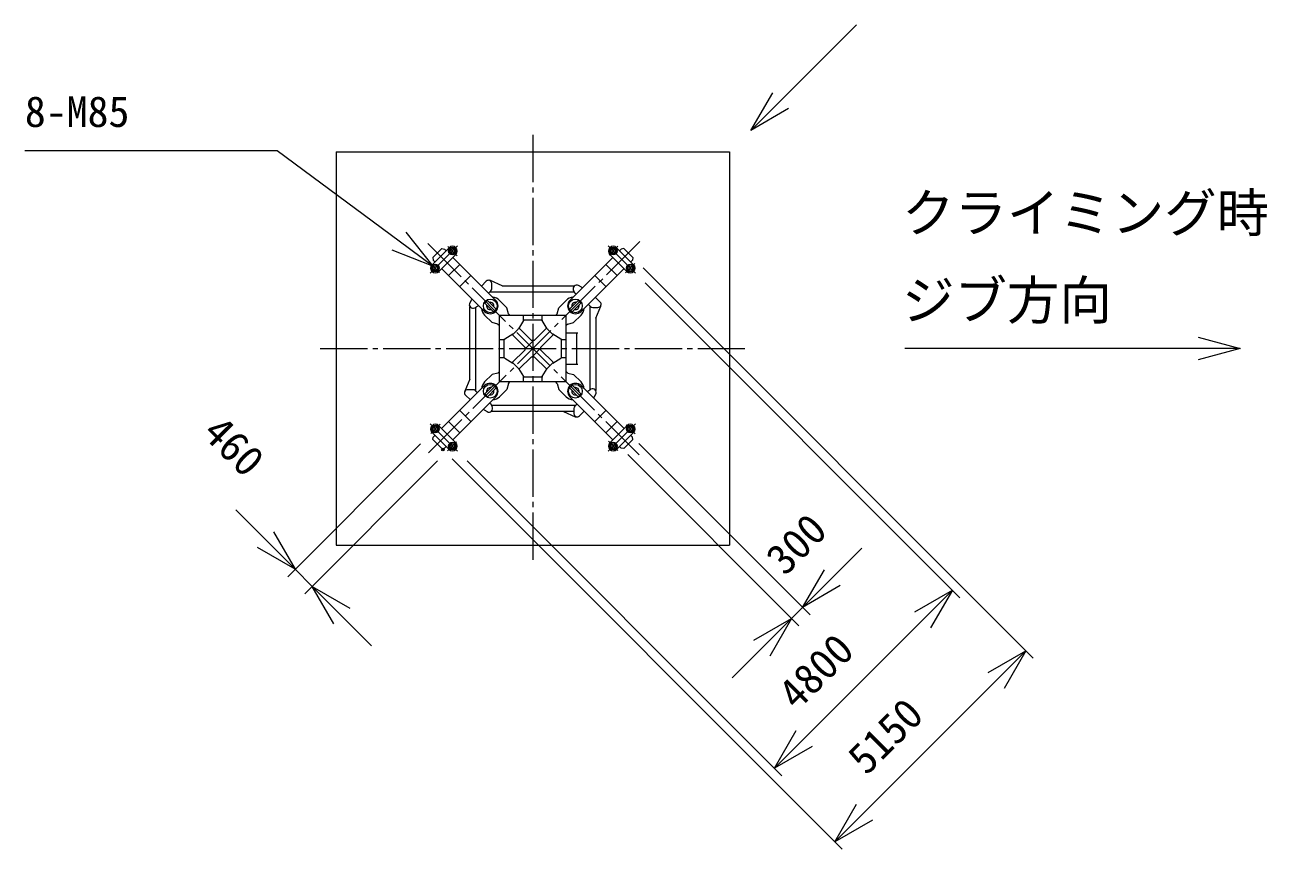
# Model space of a CAD drawing. Units: millimetres, scale not verified. Extents: x -35305 to 35349, y -48327 to 51747.
# Drawn here: x -29251 to -5552, y -44000 to -28281 of the extents above; entities that cross this region are included whole.
import ezdxf
from ezdxf.enums import TextEntityAlignment as Align

# ---------------------------------------------------------------- set-up
doc = ezdxf.new("R2010")
doc.units = ezdxf.units.MM
doc.header["$LTSCALE"] = 100
doc.header["$PDMODE"] = 32
doc.header["$PDSIZE"] = 50
doc.linetypes.add('CHAIN2', pattern=[12, 9, -1, 1, -1])
for name, color, linetype, lineweight in [('0-1_10 常用実線', 3, 'Continuous', 18), ('0-3_12 常用一点鎖線', 3, 'CHAIN2', 18), ('0-4_05 寸法', 7, 'Continuous', 18), ('0-5_20 躯体・土木、外形線', 1, 'Continuous', 18)]:
    doc.layers.add(name, color=color, linetype=linetype, lineweight=lineweight)
doc.styles.add('ＭＳ ゴシック', font='')
doc.styles.get('ＭＳ ゴシック').set_extended_font_data('MS Gothic')

msp = doc.modelspace()

# ---------------------------------------------------------------- linework, layer by layer
at = {"layer": '0-1_10 常用実線'}
for p, q in [((-21484.1, -32855.9), (-21158.8, -32530.6)), ((-21466.4, -32718), (-21296.7, -32548.3)), ((-21356.8, -32983.2), (-21031.5, -32657.9)), ((-21296.7, -32548.3), (-21247.2, -32555.4)), ((-21215.4, -32587.2), (-21247.2, -32555.4)), ((-18090, -32657.9), (-17764.7, -32983.2)), ((-17977.3, -32643.2), (-18044.3, -32661.2)), ((-17962.7, -32530.6), (-17637.4, -32855.9)), ((-17906.1, -32587.2), (-17874.3, -32555.4)), ((-17824.8, -32548.3), (-17874.3, -32555.4)), ((-17824.8, -32548.3), (-17655.1, -32718)), ((-21487.4, -32901.6), (-21438.4, -32852.6)), ((-21469.4, -32968.5), (-21487.4, -32901.6)), ((-21466.4, -32718), (-21459.3, -32767.5)), ((-21427.5, -32799.3), (-21459.3, -32767.5)), ((-21438.4, -32852.6), (-21371.5, -32870.5)), ((-21353.5, -32937.4), (-21402.5, -32986.4)), ((-21371.5, -32870.5), (-21353.5, -32937.4)), ((-20480, -33746.8), (-21300.2, -32926.6)), ((-20954.7, -32847.9), (-21166.8, -33060)), ((-20267.9, -33534.7), (-21088.1, -32714.5)), ((-18853.7, -33534.7), (-18033.4, -32714.5)), ((-18641.5, -33746.8), (-17821.3, -32926.6)), ((-18166.8, -32847.9), (-17954.7, -33060)), ((-17694, -32799.3), (-17662.2, -32767.5)), ((-17655.1, -32718), (-17662.2, -32767.5)), ((-21402.5, -32986.4), (-21469.4, -32968.5)), ((-20742.6, -33060), (-20954.7, -33272.1)), ((-20448.2, -33169.5), (-20540.6, -33262)), ((-20143.6, -33254.8), (-20370.5, -33154.8)), ((-18379, -33060), (-18166.8, -33272.1)), ((-20405.7, -33396.8), (-20363.3, -33354.4)), ((-20378, -33369.1), (-18770.9, -33369.1)), ((-20345.7, -33312), (-20345.7, -33212)), ((-20143.6, -33254.8), (-18763.3, -33254.8)), ((-18630.9, -33283.7), (-18688.3, -33251.1)), ((-18616.8, -33297.8), (-18630.9, -33283.7)), ((-20731, -33524.1), (-20763.6, -33581.4)), ((-20716.9, -33510), (-20731, -33524.1)), ((-20478.9, -33588.8), (-20312.1, -33755.7)), ((-20197.2, -33534.7), (-20055.7, -33676.1)), ((-18924.4, -33534.7), (-19065.8, -33676.1)), ((-18695.6, -33535.8), (-18862.5, -33702.6)), ((-18503.6, -33608.9), (-18461.2, -33651.4)), ((-18475.9, -33636.6), (-18475.9, -35243.8)), ((-18276.4, -33566.5), (-18368.8, -33474.1)), ((-18361.6, -33871.1), (-18261.6, -33644.2)), ((-20759.9, -35036.8), (-20759.9, -33656.4)), ((-20645.6, -35271.2), (-20645.6, -33664.1)), ((-20480, -33817.5), (-20338.6, -33959)), ((-20312.1, -33755.7), (-20259, -33702.6)), ((-20195.8, -33818.9), (-18925.8, -33818.9)), ((-20195.8, -35088.9), (-20195.8, -33818.9)), ((-20027.4, -33789.3), (-20055.7, -33676.1)), ((-20027.4, -33789.3), (-19997.8, -33818.9)), ((-19735.8, -33908.9), (-19735.8, -33818.9)), ((-19385.8, -33818.9), (-19385.8, -33908.9)), ((-19094.1, -33789.3), (-19123.7, -33818.9)), ((-19094.1, -33789.3), (-19065.8, -33676.1)), ((-18925.8, -35088.9), (-18925.8, -33818.9)), ((-18862.5, -33702.6), (-18809.5, -33755.7)), ((-18641.5, -33817.5), (-18782.9, -33959)), ((-18418.8, -33668.9), (-18318.8, -33668.9)), ((-18361.6, -33871.1), (-18361.6, -35251.4)), ((-20225.4, -33987.2), (-20338.6, -33959)), ((-20225.4, -33987.2), (-20195.8, -34016.9)), ((-19842.5, -34082.2), (-19932.5, -34172.2)), ((-19741.7, -33919.8), (-19836.7, -34074.8)), ((-19589, -34298.4), (-19827.5, -34059.9)), ((-19735.8, -33908.9), (-19385.8, -33908.9)), ((-19532.5, -34298.4), (-19294, -34059.9)), ((-19284.9, -34074.8), (-19379.9, -33919.8)), ((-19189, -34172.2), (-19279, -34082.2)), ((-18896.1, -33987.2), (-18925.8, -34016.9)), ((-18896.1, -33987.2), (-18782.9, -33959)), ((-20195.8, -34278.9), (-20105.8, -34278.9)), ((-20105.8, -34628.9), (-20105.8, -34278.9)), ((-19939.9, -34178), (-20094.9, -34273)), ((-19716.3, -34425.7), (-19954.8, -34187.2)), ((-19546.6, -34298.4), (-19716.3, -34468.1)), ((-19532.5, -34298.4), (-19589, -34298.4)), ((-19560.8, -34312.5), (-19574.9, -34298.4)), ((-19405.2, -34425.7), (-19166.7, -34187.2)), ((-19026.7, -34273), (-19181.7, -34178)), ((-19015.8, -34278.9), (-18925.8, -34278.9)), ((-19015.8, -34628.9), (-19015.8, -34278.9)), ((-18925.8, -34153.9), (-18701.8, -34153.9)), ((-18718.8, -34753.9), (-18718.8, -34153.9)), ((-19716.3, -34482.2), (-19954.8, -34720.7)), ((-19716.3, -34425.7), (-19716.3, -34482.2)), ((-19716.3, -34439.8), (-19702.2, -34453.9)), ((-19405.2, -34439.8), (-19574.9, -34609.5)), ((-19560.8, -34595.4), (-19546.6, -34609.5)), ((-19405.2, -34468.1), (-19419.3, -34453.9)), ((-19405.2, -34482.2), (-19405.2, -34425.7)), ((-19405.2, -34482.2), (-19166.7, -34720.7)), ((-20105.8, -34628.9), (-20195.8, -34628.9)), ((-20094.9, -34634.8), (-19939.9, -34729.8)), ((-19932.5, -34735.7), (-19842.5, -34825.7)), ((-19836.7, -34833), (-19741.7, -34988)), ((-19589, -34609.5), (-19827.5, -34848)), ((-19379.9, -34988), (-19284.9, -34833)), ((-19279, -34825.7), (-19189, -34735.7)), ((-19181.7, -34729.8), (-19026.7, -34634.8)), ((-18925.8, -34628.9), (-19015.8, -34628.9)), ((-18925.8, -34753.9), (-18701.8, -34753.9)), ((-20759.9, -35036.8), (-20859.9, -35263.7)), ((-20480, -35090.3), (-20338.6, -34948.9)), ((-20225.4, -34920.6), (-20338.6, -34948.9)), ((-20225.4, -34920.6), (-20195.8, -34890.9)), ((-19735.8, -35088.9), (-19735.8, -34998.9)), ((-19385.8, -34998.9), (-19735.8, -34998.9)), ((-19385.8, -34998.9), (-19385.8, -35088.9)), ((-18896.1, -34920.6), (-18925.8, -34890.9)), ((-18896.1, -34920.6), (-18782.9, -34948.9)), ((-18641.5, -35090.3), (-18782.9, -34948.9)), ((-20480, -35161), (-21300.2, -35981.3)), ((-20702.7, -35238.9), (-20802.7, -35238.9)), ((-20617.9, -35298.9), (-20660.3, -35256.5)), ((-20478.9, -35319.1), (-20312.1, -35152.2)), ((-20425.9, -35372.1), (-20259, -35205.2)), ((-20259, -35205.2), (-20312.1, -35152.2)), ((-20197.2, -35373.2), (-20055.7, -35231.8)), ((-18925.8, -35088.9), (-20195.8, -35088.9)), ((-20027.4, -35118.6), (-20055.7, -35231.8)), ((-20027.4, -35118.6), (-19997.8, -35088.9)), ((-19094.1, -35118.6), (-19123.7, -35088.9)), ((-19094.1, -35118.6), (-19065.8, -35231.8)), ((-18924.4, -35373.2), (-19065.8, -35231.8)), ((-18809.5, -35152.2), (-18862.5, -35205.2)), ((-18642.6, -35319.1), (-18809.5, -35152.2)), ((-18641.5, -35161), (-17821.3, -35981.3)), ((-20267.9, -35373.2), (-21088.1, -36193.4)), ((-20845.2, -35341.4), (-20752.7, -35433.8)), ((-20425.9, -35372.1), (-20478.9, -35319.1)), ((-20384.5, -35489.8), (-20370.4, -35504)), ((-20370.4, -35504), (-20337.8, -35561.3)), ((-18743.5, -35538.8), (-20350.6, -35538.8)), ((-18853.7, -35373.2), (-18033.4, -36193.4)), ((-18715.8, -35511.1), (-18758.2, -35553.5)), ((-18404.6, -35397.9), (-18390.5, -35383.8)), ((-18390.5, -35383.8), (-18357.9, -35326.4)), ((-20954.7, -35635.7), (-20742.6, -35847.9)), ((-20504.7, -35610.1), (-20490.6, -35624.2)), ((-20490.6, -35624.2), (-20433.3, -35656.8)), ((-18775.8, -35653.1), (-20358.3, -35653.1)), ((-18977.9, -35653.1), (-18751, -35753.1)), ((-18775.8, -35595.9), (-18775.8, -35695.9)), ((-18673.3, -35738.3), (-18580.9, -35645.9)), ((-18379, -35847.9), (-18166.8, -35635.7)), ((-21031.5, -36250), (-21356.8, -35924.7)), ((-21166.8, -35847.9), (-20954.7, -36060)), ((-18166.8, -36060), (-17954.7, -35847.9)), ((-17764.7, -35924.7), (-18090, -36250)), ((-21158.8, -36377.3), (-21484.1, -36052)), ((-21466.4, -36189.9), (-21459.3, -36140.4)), ((-21296.7, -36359.6), (-21466.4, -36189.9)), ((-21427.5, -36108.6), (-21459.3, -36140.4)), ((-21144.2, -36264.6), (-21077.2, -36246.7)), ((-17977.3, -36264.6), (-18044.3, -36246.7)), ((-17637.4, -36052), (-17962.7, -36377.3)), ((-17655.1, -36189.9), (-17824.8, -36359.6)), ((-17694, -36108.6), (-17662.2, -36140.4)), ((-17655.1, -36189.9), (-17662.2, -36140.4)), ((-21296.7, -36359.6), (-21247.2, -36352.5)), ((-21215.4, -36320.7), (-21247.2, -36352.5)), ((-17906.1, -36320.7), (-17874.3, -36352.5)), ((-17824.8, -36359.6), (-17874.3, -36352.5))]:
    msp.add_line(p, q, dxfattribs=at)
msp.add_lwpolyline([(-21077.2, -32661.2), (-21028.3, -32612.2), (-21046.2, -32545.3), (-21113.1, -32527.3), (-21162.1, -32576.3), (-21144.2, -32643.2)], close=True, dxfattribs=at)
for points in [[(-18044.3, -32661.2), (-18093.3, -32612.2), (-18075.3, -32545.3), (-18008.4, -32527.3), (-17959.4, -32576.3), (-17977.3, -32643.2)], [(-17683.1, -32852.6), (-17750.1, -32870.5), (-17768, -32937.4), (-17719, -32986.4)], [(-17719, -32986.4), (-17652.1, -32968.5), (-17634.1, -32901.6), (-17683.1, -32852.6)], [(-18737, -33418), (-18751.1, -33403.9), (-18783.7, -33346.5)], [(-20596.7, -33630.2), (-20610.8, -33644.3), (-20668.2, -33676.9)], [(-20478.9, -33588.8), (-20425.9, -33535.8), (-20259, -33702.6)], [(-18695.6, -33535.8), (-18642.6, -33588.8), (-18809.5, -33755.7)], [(-19589, -34609.5), (-19532.5, -34609.5), (-19294, -34848)], [(-18642.6, -35319.1), (-18695.6, -35372.1), (-18862.5, -35205.2)], [(-18524.8, -35277.7), (-18510.7, -35263.6), (-18453.4, -35231)], [(-21402.5, -35921.4), (-21469.4, -35939.4), (-21487.4, -36006.3), (-21438.4, -36055.3)], [(-21438.4, -36055.3), (-21371.5, -36037.3), (-21353.5, -35970.4), (-21402.5, -35921.4)], [(-17683.1, -36055.3), (-17750.1, -36037.3), (-17768, -35970.4), (-17719, -35921.4)], [(-17719, -35921.4), (-17652.1, -35939.4), (-17634.1, -36006.3), (-17683.1, -36055.3)], [(-21077.2, -36246.7), (-21028.3, -36295.7), (-21046.2, -36362.6), (-21113.1, -36380.6), (-21162.1, -36331.6), (-21144.2, -36264.6)], [(-18044.3, -36246.7), (-18093.3, -36295.7), (-18075.3, -36362.6), (-18008.4, -36380.6), (-17959.4, -36331.6), (-17977.3, -36264.6)]]:
    msp.add_lwpolyline(points, dxfattribs=at)
for centre, radius in [((-21095.2, -32594.2), 72.5), ((-21095.2, -32594.2), 42.5), ((-18026.3, -32594.2), 72.5), ((-18026.3, -32594.2), 42.5), ((-21420.4, -32919.5), 72.5), ((-21420.4, -32919.5), 42.5), ((-17701.1, -32919.5), 72.5), ((-17701.1, -32919.5), 42.5), ((-20373.9, -33640.8), 130), ((-18747.6, -33640.8), 130), ((-20373.9, -35267.1), 130), ((-18747.6, -35267.1), 130), ((-21420.4, -35988.4), 72.5), ((-21420.4, -35988.4), 42.5), ((-17701.1, -35988.4), 72.5), ((-17701.1, -35988.4), 42.5), ((-21095.2, -36313.6), 72.5), ((-18026.3, -36313.6), 72.5), ((-21095.2, -36313.6), 42.5), ((-18026.3, -36313.6), 42.5)]:
    msp.add_circle(centre, radius, dxfattribs=at)
for centre, radius, start, end in [((-21095.2, -32594.2), 90, 315, 135), ((-18026.3, -32594.2), 90, 45, 225), ((-21420.4, -32919.5), 90, 135, 315), ((-17701.1, -32919.5), 90, 225, 45), ((-20405.7, -33212), 60, 0, 135), ((-20395.7, -33212), 62.5, 66.20974, 108.96558), ((-20405.7, -33312), 60, 315, 0), ((-18722.8, -33312), 70, 60.39834, 209.60166), ((-20702.7, -33616), 70, 150.39834, 299.60166), ((-20373.9, -33640.8), 150, 225, 45), ((-20373.9, -33640.8), 70, 167.39237, 282.60763), ((-20373.9, -33640.8), 70, 347.39237, 102.60763), ((-20338.6, -33676.1), 200, 45, 86.40962), ((-18782.9, -33676.1), 200, 93.59038, 135), ((-18747.6, -33640.8), 150, 135, 315), ((-18747.6, -33640.8), 70, 77.39237, 192.60763), ((-18747.6, -33640.8), 70, 257.39237, 12.60763), ((-18418.8, -33608.9), 60, 225, 270), ((-18318.8, -33608.9), 60, 270, 45), ((-18318.8, -33618.9), 62.5, 336.20974, 18.96558), ((-20338.6, -33676.1), 200, 183.59038, 225), ((-18782.9, -33676.1), 200, 315, 356.40962), ((-19870.8, -34053.9), 40, 315, 328.49573), ((-19775.8, -33898.9), 40, 328.49573, 0), ((-19345.8, -33898.9), 40, 180, 211.50427), ((-19250.8, -34053.9), 40, 211.50427, 225), ((-20115.8, -34238.9), 40, 270, 301.50427), ((-19960.8, -34143.9), 40, 301.50427, 315), ((-19160.8, -34143.9), 40, 225, 238.49573), ((-19005.8, -34238.9), 40, 238.49573, 270), ((-20115.8, -34668.9), 40, 58.49573, 90), ((-19960.8, -34763.9), 40, 45, 58.49573), ((-19870.8, -34853.9), 40, 31.50427, 45), ((-19250.8, -34853.9), 40, 135, 148.49573), ((-19160.8, -34763.9), 40, 121.50427, 135), ((-19005.8, -34668.9), 40, 90, 121.50427), ((-19775.8, -35008.9), 40, 0, 31.50427), ((-19345.8, -35008.9), 40, 148.49573, 180), ((-20802.7, -35288.9), 62.5, 156.20974, 198.96558), ((-20802.7, -35298.9), 60, 90, 225), ((-20702.7, -35298.9), 60, 45, 90), ((-20338.6, -35231.8), 200, 135, 176.40962), ((-20373.9, -35267.1), 150, 315, 135), ((-20373.9, -35267.1), 70, 77.39237, 192.60763), ((-20373.9, -35267.1), 70, 257.39237, 12.60763), ((-18747.6, -35267.1), 150, 45, 225), ((-18747.6, -35267.1), 70, 167.39237, 282.60763), ((-18747.6, -35267.1), 70, 347.39237, 102.60763), ((-18782.9, -35231.8), 200, 3.59038, 45), ((-18418.8, -35291.9), 70, 330.39834, 119.60166), ((-20338.6, -35231.8), 200, 273.59038, 315), ((-18782.9, -35231.8), 200, 225, 266.40962), ((-20398.7, -35595.9), 70, 240.39834, 29.60166), ((-18715.8, -35595.9), 60, 135, 180), ((-18715.8, -35695.9), 60, 180, 315), ((-18725.8, -35695.9), 62.5, 246.20974, 288.96558), ((-18725.8, -35695.9), 62.5, 246.20974, 288.96558), ((-21420.4, -35988.4), 90, 45, 225), ((-17701.1, -35988.4), 90, 315, 135), ((-21095.2, -36313.6), 90, 225, 45), ((-18026.3, -36313.6), 90, 135, 315)]:
    msp.add_arc(centre, radius, start, end, dxfattribs=at)
for p in [(-19560.8, -34453.9), (-21275.5, -36380.8)]:
    msp.add_point(p, dxfattribs=at)
at = {"layer": '0-3_12 常用一点鎖線'}
for p, q in [((-19560.8, -30379.5), (-19560.8, -38530.6)), ((-21564.9, -32449.8), (-17507.4, -36507.3)), ((-21551.8, -36445), (-17505.3, -32398.5)), ((-21517.8, -33016.9), (-20998.8, -32497.8)), ((-21180.4, -32509), (-21002.7, -32686.8)), ((-18123.7, -32496.9), (-17604.7, -33015.9)), ((-17936.1, -32504), (-18107.4, -32675.4)), ((-21510.7, -32829.3), (-21339.3, -33000.6)), ((-17615.8, -32834.3), (-17793.6, -33012)), ((-23614.8, -34453.9), (-15453.5, -34453.9)), ((-20997.8, -36411), (-21516.9, -35891.9)), ((-21505.7, -36073.6), (-21327.9, -35895.8)), ((-17603.7, -35891), (-18122.8, -36410)), ((-17610.9, -36078.6), (-17782.2, -35907.3)), ((-21185.4, -36403.8), (-21014.1, -36232.5)), ((-17941.1, -36398.9), (-18118.9, -36221.1))]:
    msp.add_line(p, q, dxfattribs=at)
at = {"layer": '0-4_05 寸法'}
for p, q in [((-17457.1, -32916), (-10015.2, -40357.9)), ((-17418.2, -33202.4), (-11416.1, -39204.5)), ((-21703.3, -36271.2), (-24236.7, -38804.6)), ((-17750.6, -36476.3), (-14484.5, -39742.4)), ((-17538.4, -36264.1), (-14272.3, -39530.2)), ((-21378, -36596.5), (-23911.5, -39129.9)), ((-21098.7, -36557.6), (-13656.8, -43999.5)), ((-20812.3, -36596.5), (-14810.2, -42598.6)), ((-24661, -38097.5), (-25226.7, -37531.8)), ((-24095.3, -38663.2), (-24661, -38097.5)), ((-13848.1, -38823.1), (-13282.4, -38257.4)), ((-24095.3, -38663.2), (-23770, -38988.5)), ((-14413.8, -39388.8), (-13848.1, -38823.1)), ((-23770, -38988.5), (-23204.3, -39554.2)), ((-11557.5, -39063.1), (-12123.2, -39628.8)), ((-23204.3, -39554.2), (-22638.7, -40119.9)), ((-14625.9, -39600.9), (-14413.8, -39388.8)), ((-14625.9, -39600.9), (-15191.6, -40166.6)), ((-14385.9, -41891.5), (-12123.2, -39628.8)), ((-15191.6, -40166.6), (-15757.3, -40732.3)), ((-10156.6, -40216.5), (-10722.3, -40782.2)), ((-13232.5, -43292.4), (-10722.3, -40782.2)), ((-14951.6, -42457.2), (-14385.9, -41891.5)), ((-13798.2, -43858.1), (-13232.5, -43292.4))]:
    msp.add_line(p, q, dxfattribs=at)
for points in [[(-15399.4, -30292.6), (-14833.7, -29726.9), (-13387.9, -28281.1)], [(-14682.1, -29878.5), (-15399.4, -30292.6), (-14985.3, -29575.3)], [(-21470.8, -32885), (-22113.3, -32408.4), (-24438, -30683.9), (-29251.3, -30683.9)], [(-21985.6, -32236.2), (-21470.8, -32885), (-22241, -32580.5)], [(-6866.4, -34239.6), (-6066.4, -34453.9), (-6866.4, -34668.3)], [(-6066.4, -34453.9), (-6866.4, -34453.9), (-12464.4, -34453.9)], [(-24509.4, -37946), (-24095.3, -38663.2), (-24812.6, -38249.1)], [(-13696.5, -38974.7), (-14413.8, -39388.8), (-13999.6, -38671.5)], [(-23355.9, -39705.7), (-23770, -38988.5), (-23052.8, -39402.6)], [(-12274.8, -39477.2), (-11557.5, -39063.1), (-11971.6, -39780.3)], [(-15343.1, -40015.1), (-14625.9, -39600.9), (-15040, -40318.2)], [(-10873.9, -40630.6), (-10156.6, -40216.5), (-10570.7, -40933.7)], [(-14234.3, -42043.1), (-14951.6, -42457.2), (-14537.5, -41739.9)], [(-13080.9, -43444), (-13798.2, -43858.1), (-13384.1, -43140.8)]]:
    msp.add_lwpolyline(points, dxfattribs=at)
at = {"layer": '0-5_20 躯体・土木、外形線'}
for p, q in [((-23310.8, -30703.9), (-23310.8, -38203.9)), ((-23310.8, -38203.9), (-15810.8, -38203.9))]:
    msp.add_line(p, q, dxfattribs=at)
msp.add_lwpolyline([(-23310.8, -30703.9), (-15810.8, -30703.9), (-15810.8, -38203.9)], dxfattribs=at)

# ---------------------------------------------------------------- texts
at = {"layer": '0-4_05 寸法', "style": 'ＭＳ ゴシック'}
for s, height, p in [('8-M85', 586.5, (-29251.3, -30403.9)), ('クライミング時', 733.1, (-12515.9, -32451.6)), ('ジブ方向', 733.1, (-12515.9, -34118.3))]:
    msp.add_text(s, height=height, dxfattribs=at).set_placement(p, align=Align.BOTTOM_LEFT)
for s, rotation, p in [('460', 315, (-26016.4, -36221.1)), ('300', 45, (-14627.6, -38933.1)), ('4800', 45, (-14395.4, -41505)), ('5150', 45, (-13071.1, -42735))]:
    msp.add_text(s, height=586.5, rotation=rotation, dxfattribs=at).set_placement(p, align=Align.BOTTOM_LEFT)

doc.saveas('drawing.dxf')
